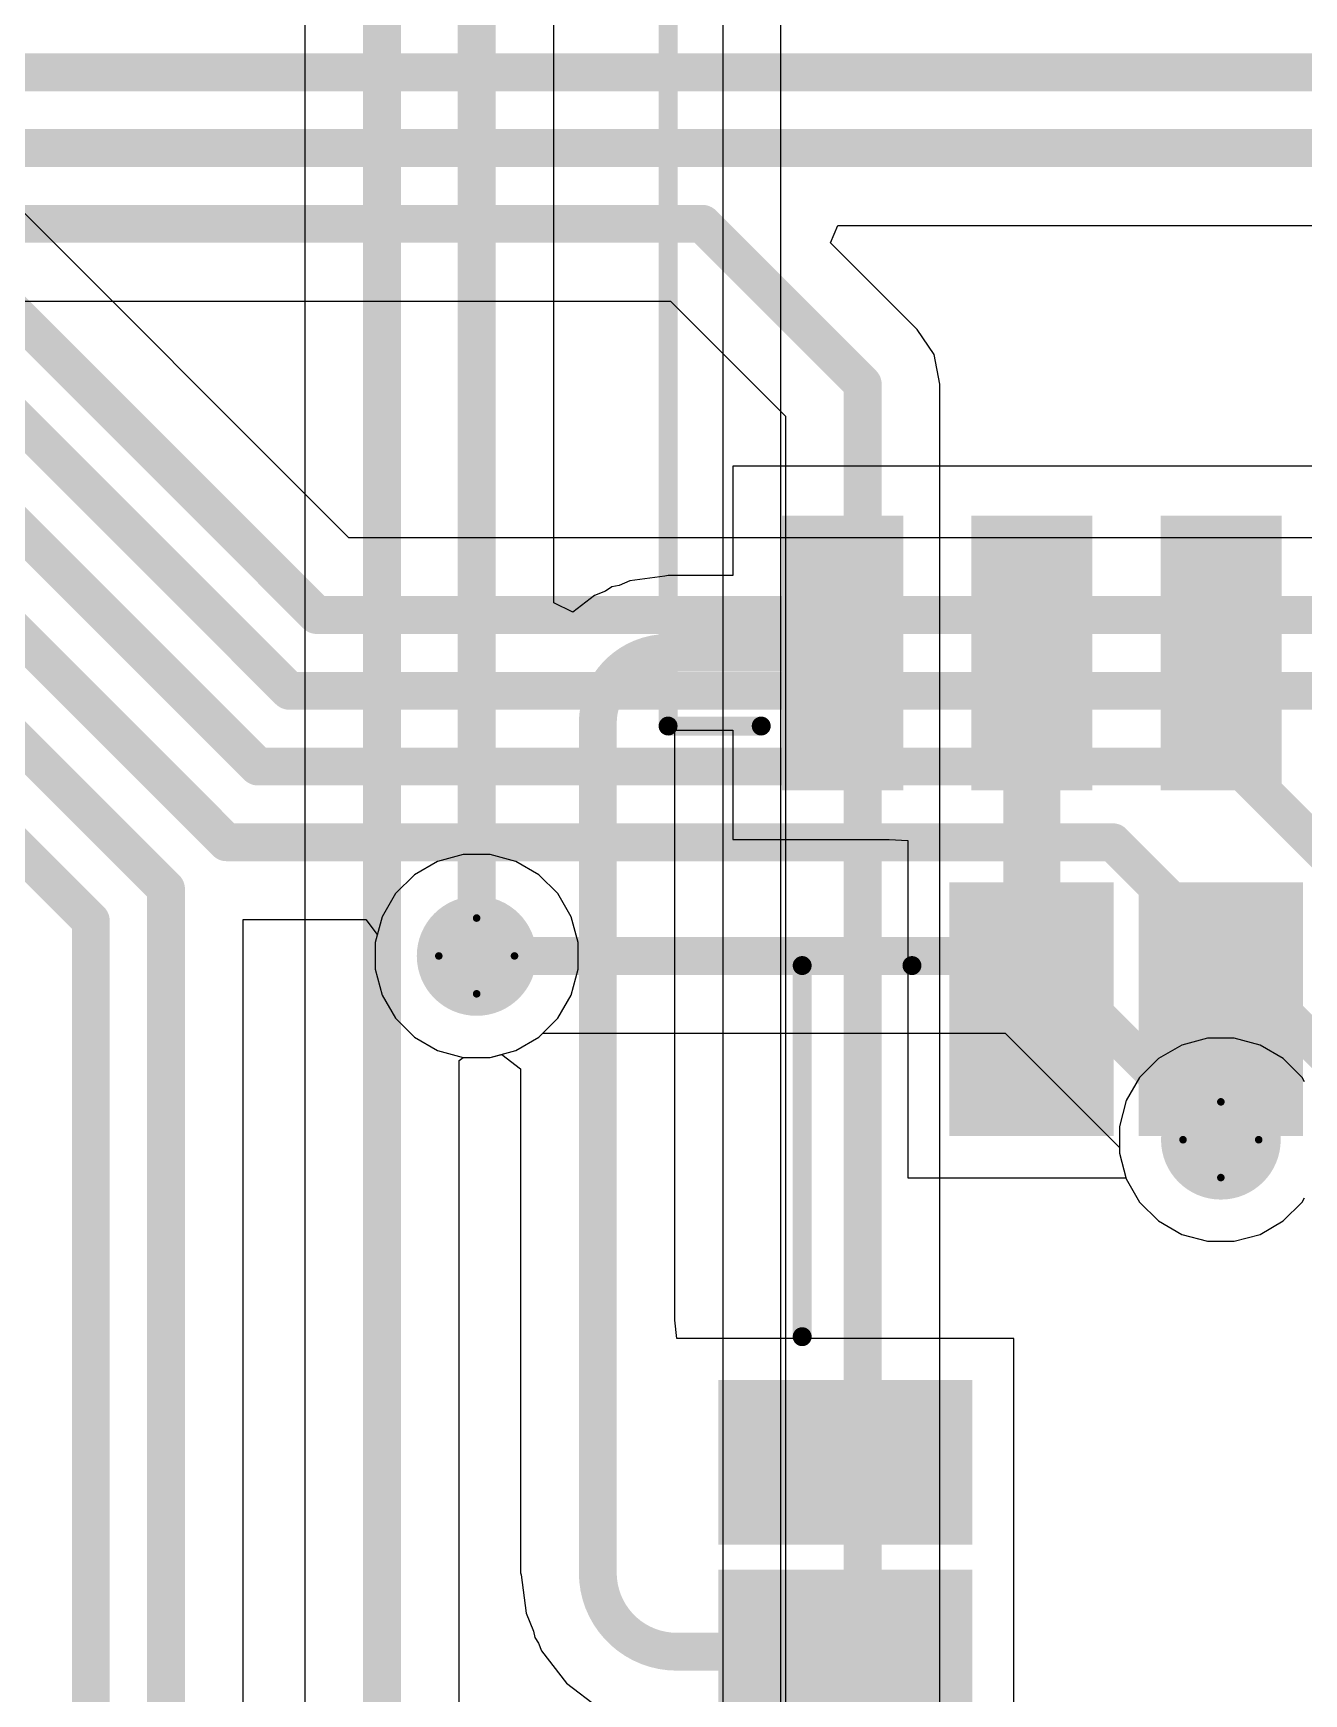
# Model space of a CAD drawing. Header units: inches. Extents: x -17.5 to 14.7, y -6.2 to 5.9.
# Drawn here: x 2.2808 to 2.6165, y 1.9802 to 2.4187 of the extents above; entities that cross this region are included whole.
import ezdxf

# ---------------------------------------------------------------- set-up
doc = ezdxf.new("R2010")
doc.units = ezdxf.units.IN
doc.header["$MEASUREMENT"] = 0
for name, color, linetype in [('Bottom Layer', 5, 'Continuous'), ('Bottom Solder', 6, 'Continuous'), ('Drill Drawing', 1, 'Continuous'), ('Ground Layer', 76, 'Continuous'), ('Power Layer', 16, 'Continuous'), ('Top Layer', 1, 'Continuous'), ('Top Overlay', 2, 'Continuous'), ('Top Paste', 8, 'Continuous'), ('Top Solder', 216, 'Continuous'), ('Via Holes', 16, 'Continuous')]:
    doc.layers.add(name, color=color, linetype=linetype)

# ---------------------------------------------------------------- blocks, each defined once
blk = doc.blocks.new('ESP32_WROOM_32UE_N16_63')
at = {"layer": 'Top Layer'}
for points in [[(-0.37402, -0.23268), (-0.31496, -0.23268), (-0.31496, -0.26811), (-0.37402, -0.26811)], [(-0.37402, -0.28268), (-0.31496, -0.28268), (-0.31496, -0.31811), (-0.37402, -0.31811)], [(-0.24252, -0.37913), (-0.24252, -0.32008), (-0.20709, -0.32008), (-0.20709, -0.37913)], [(-0.19252, -0.37913), (-0.19252, -0.32008), (-0.15709, -0.32008), (-0.15709, -0.37913)]]:
    blk.add_hatch(color=1, dxfattribs=at).paths.add_polyline_path(points)
at = {"layer": 'Top Paste'}
for points in [[(-0.37402, -0.23268), (-0.31496, -0.23268), (-0.31496, -0.26811), (-0.37402, -0.26811)], [(-0.37402, -0.28268), (-0.31496, -0.28268), (-0.31496, -0.31811), (-0.37402, -0.31811)], [(-0.24252, -0.37913), (-0.24252, -0.32008), (-0.20709, -0.32008), (-0.20709, -0.37913)], [(-0.19252, -0.37913), (-0.19252, -0.32008), (-0.15709, -0.32008), (-0.15709, -0.37913)]]:
    blk.add_hatch(color=8, dxfattribs=at).paths.add_polyline_path(points)
at = {"layer": 'Top Solder'}
for points in [[(-0.37802, -0.22868), (-0.31096, -0.22868), (-0.31096, -0.27211), (-0.37802, -0.27211)], [(-0.37802, -0.27868), (-0.31096, -0.27868), (-0.31096, -0.32211), (-0.37802, -0.32211)], [(-0.24652, -0.38313), (-0.24652, -0.31608), (-0.20309, -0.31608), (-0.20309, -0.38313)], [(-0.19652, -0.38313), (-0.19652, -0.31608), (-0.15309, -0.31608), (-0.15309, -0.38313)]]:
    blk.add_hatch(color=216, dxfattribs=at).paths.add_polyline_path(points)
at = {"layer": 'Top Overlay'}
for points in [[(-0.356, -0.361, 0.005, 0.005, 0), (-0.356, -0.332, 0.005, 0.005, 0)], [(-0.258, -0.361, 0.005, 0.005, 0), (-0.356, -0.361, 0.005, 0.005, 0)]]:
    blk.add_lwpolyline(points, format="xyseb", dxfattribs=at)
for points in [[(-0.35725, -0.332, 0.0025, 0.0025, 1), (-0.35475, -0.332, 0.0025, 0.0025, 1)], [(-0.35725, -0.361, 0.0025, 0.0025, 1), (-0.35475, -0.361, 0.0025, 0.0025, 1)], [(-0.35725, -0.361, 0.0025, 0.0025, 1), (-0.35475, -0.361, 0.0025, 0.0025, 1)], [(-0.25925, -0.361, 0.0025, 0.0025, 1), (-0.25675, -0.361, 0.0025, 0.0025, 1)]]:
    blk.add_lwpolyline(points, format="xyseb", close=True, dxfattribs=at)
blk = doc.blocks.new('XTSD01GLGEAG_76')
at = {"layer": 'Top Layer'}
for points in [[(-0.10747, 0.089), (-0.10747, 0.061), (-0.176, 0.061), (-0.176, 0.089)], [(0.176, 0.089), (0.176, 0.061), (0.10747, 0.061), (0.10747, 0.089)], [(-0.10747, 0.039), (-0.10747, 0.011), (-0.176, 0.011), (-0.176, 0.039)], [(0.176, 0.039), (0.176, 0.011), (0.10747, 0.011), (0.10747, 0.039)], [(-0.10747, -0.011), (-0.10747, -0.039), (-0.176, -0.039), (-0.176, -0.011)], [(0.176, -0.011), (0.176, -0.039), (0.10747, -0.039), (0.10747, -0.011)], [(-0.10747, -0.061), (-0.10747, -0.089), (-0.176, -0.089), (-0.176, -0.061)], [(0.176, -0.061), (0.176, -0.089), (0.10747, -0.089), (0.10747, -0.061)]]:
    blk.add_hatch(color=1, dxfattribs=at).paths.add_polyline_path(points)
at = {"layer": 'Top Overlay'}
blk.add_hatch(color=2, dxfattribs=at).paths.add_polyline_path([(-0.10442, 0.06103), (-0.08542, 0.06103), (-0.08542, 0.08903), (-0.10442, 0.08903)])
at = {"layer": 'Top Paste'}
for points in [[(-0.10747, 0.089), (-0.10747, 0.061), (-0.176, 0.061), (-0.176, 0.089)], [(0.176, 0.089), (0.176, 0.061), (0.10747, 0.061), (0.10747, 0.089)], [(-0.10747, 0.039), (-0.10747, 0.011), (-0.176, 0.011), (-0.176, 0.039)], [(0.176, 0.039), (0.176, 0.011), (0.10747, 0.011), (0.10747, 0.039)], [(-0.10747, -0.011), (-0.10747, -0.039), (-0.176, -0.039), (-0.176, -0.011)], [(0.176, -0.011), (0.176, -0.039), (0.10747, -0.039), (0.10747, -0.011)], [(-0.10747, -0.061), (-0.10747, -0.089), (-0.176, -0.089), (-0.176, -0.061)], [(0.176, -0.061), (0.176, -0.089), (0.10747, -0.089), (0.10747, -0.061)]]:
    blk.add_hatch(color=8, dxfattribs=at).paths.add_polyline_path(points)
at = {"layer": 'Top Solder'}
for points in [[(-0.10547, 0.091), (-0.10547, 0.059), (-0.178, 0.059), (-0.178, 0.091)], [(0.178, 0.091), (0.178, 0.059), (0.10547, 0.059), (0.10547, 0.091)], [(-0.10547, 0.041), (-0.10547, 0.009), (-0.178, 0.009), (-0.178, 0.041)], [(0.178, 0.041), (0.178, 0.009), (0.10547, 0.009), (0.10547, 0.041)], [(-0.10547, -0.009), (-0.10547, -0.041), (-0.178, -0.041), (-0.178, -0.009)], [(0.178, -0.009), (0.178, -0.041), (0.10547, -0.041), (0.10547, -0.009)], [(-0.10547, -0.059), (-0.10547, -0.091), (-0.178, -0.091), (-0.178, -0.059)], [(0.178, -0.059), (0.178, -0.091), (0.10547, -0.091), (0.10547, -0.059)]]:
    blk.add_hatch(color=216, dxfattribs=at).paths.add_polyline_path(points)
at = {"layer": 'Top Overlay'}
for points in [[(-0.15991, 0.0965, 0.005, 0.005, 0), (-0.15991, 0.12111, 0.005, 0.005, 0)], [(0.16105, 0.12111, 0.005, 0.005, 0), (-0.15991, 0.12111, 0.005, 0.005, 0)], [(0.16105, 0.0965, 0.005, 0.005, 0), (0.16105, 0.12111, 0.005, 0.005, 0)], [(-0.18673, 0.07, 0.005, 0.005, 0), (-0.18673, 0.08, 0.005, 0.005, 0)], [(-0.18173, 0.075, 0.005, 0.005, 0), (-0.18673, 0.08, 0.005, 0.005, 0)], [(-0.18673, 0.07, 0.005, 0.005, 0), (-0.18173, 0.075, 0.005, 0.005, 0)], [(-0.15991, -0.12111, 0.005, 0.005, 0), (-0.15991, -0.0965, 0.005, 0.005, 0)], [(0.16105, -0.12111, 0.005, 0.005, 0), (0.16105, -0.0965, 0.005, 0.005, 0)], [(0.16105, -0.12111, 0.005, 0.005, 0), (-0.15991, -0.12111, 0.005, 0.005, 0)]]:
    blk.add_lwpolyline(points, format="xyseb", dxfattribs=at)
for points in [[(-0.16116, 0.12111, 0.0025, 0.0025, 1), (-0.15866, 0.12111, 0.0025, 0.0025, 1)], [(-0.16116, 0.12111, 0.0025, 0.0025, 1), (-0.15866, 0.12111, 0.0025, 0.0025, 1)], [(0.1598, 0.12111, 0.0025, 0.0025, 1), (0.1623, 0.12111, 0.0025, 0.0025, 1)], [(0.1598, 0.12111, 0.0025, 0.0025, 1), (0.1623, 0.12111, 0.0025, 0.0025, 1)], [(-0.16116, 0.0965, 0.0025, 0.0025, 1), (-0.15866, 0.0965, 0.0025, 0.0025, 1)], [(0.1598, 0.0965, 0.0025, 0.0025, 1), (0.1623, 0.0965, 0.0025, 0.0025, 1)], [(-0.18798, 0.08, 0.0025, 0.0025, 1), (-0.18548, 0.08, 0.0025, 0.0025, 1)], [(-0.18798, 0.08, 0.0025, 0.0025, 1), (-0.18548, 0.08, 0.0025, 0.0025, 1)], [(-0.18298, 0.075, 0.0025, 0.0025, 1), (-0.18048, 0.075, 0.0025, 0.0025, 1)], [(-0.18298, 0.075, 0.0025, 0.0025, 1), (-0.18048, 0.075, 0.0025, 0.0025, 1)], [(-0.18798, 0.07, 0.0025, 0.0025, 1), (-0.18548, 0.07, 0.0025, 0.0025, 1)], [(-0.18798, 0.07, 0.0025, 0.0025, 1), (-0.18548, 0.07, 0.0025, 0.0025, 1)], [(-0.16116, -0.0965, 0.0025, 0.0025, 1), (-0.15866, -0.0965, 0.0025, 0.0025, 1)], [(0.1598, -0.0965, 0.0025, 0.0025, 1), (0.1623, -0.0965, 0.0025, 0.0025, 1)], [(-0.16116, -0.12111, 0.0025, 0.0025, 1), (-0.15866, -0.12111, 0.0025, 0.0025, 1)], [(-0.16116, -0.12111, 0.0025, 0.0025, 1), (-0.15866, -0.12111, 0.0025, 0.0025, 1)], [(0.1598, -0.12111, 0.0025, 0.0025, 1), (0.1623, -0.12111, 0.0025, 0.0025, 1)], [(0.1598, -0.12111, 0.0025, 0.0025, 1), (0.1623, -0.12111, 0.0025, 0.0025, 1)]]:
    blk.add_lwpolyline(points, format="xyseb", close=True, dxfattribs=at)

msp = doc.modelspace()

# ---------------------------------------------------------------- hatches: boundary and pattern name
at = {"layer": 'Bottom Layer'}
h = msp.add_hatch(color=5, dxfattribs=at)
edge = h.paths.add_edge_path()
edge.add_arc((2.398, 2.175), 0.01181, 0, 360)
h = msp.add_hatch(color=5, dxfattribs=at)
edge = h.paths.add_edge_path()
edge.add_arc((2.59461, 2.12647), 0.01181, 0, 360)
at = {"layer": 'Bottom Solder'}
h = msp.add_hatch(color=6, dxfattribs=at)
edge = h.paths.add_edge_path()
edge.add_arc((2.398, 2.175), 0.01581, 0, 360)
h = msp.add_hatch(color=6, dxfattribs=at)
edge = h.paths.add_edge_path()
edge.add_arc((2.59461, 2.12647), 0.01581, 0, 360)
at = {"layer": 'Ground Layer'}
h = msp.add_hatch(color=76, dxfattribs=at)
edge = h.paths.add_edge_path()
edge.add_arc((2.398, 2.175), 0.01181, 0, 360)
h = msp.add_hatch(color=76, dxfattribs=at)
edge = h.paths.add_edge_path()
edge.add_arc((2.59461, 2.12647), 0.01181, 0, 360)
at = {"layer": 'Power Layer'}
h = msp.add_hatch(color=16, dxfattribs=at)
edge = h.paths.add_edge_path()
edge.add_arc((2.398, 2.175), 0.01181, 0, 360)
h = msp.add_hatch(color=16, dxfattribs=at)
edge = h.paths.add_edge_path()
edge.add_arc((2.59461, 2.12647), 0.01181, 0, 360)
at = {"layer": 'Top Layer'}
h = msp.add_hatch(color=1, dxfattribs=at)
edge = h.paths.add_edge_path()
edge.add_arc((2.398, 2.175), 0.01181, 0, 360)
msp.add_hatch(color=1, dxfattribs=at).paths.add_polyline_path([(2.6064, 2.16095), (2.5828, 2.16095), (2.5828, 2.12647), (2.6064, 2.12647)])
h = msp.add_hatch(color=1, dxfattribs=at)
edge = h.paths.add_edge_path()
edge.add_arc((2.59461, 2.12647), 0.01181, 0, 360)
at = {"layer": 'Top Solder'}
h = msp.add_hatch(color=216, dxfattribs=at)
edge = h.paths.add_edge_path()
edge.add_arc((2.398, 2.175), 0.01581, 0, 360)
h = msp.add_hatch(color=216, dxfattribs=at)
edge = h.paths.add_edge_path()
edge.add_arc((2.59461, 2.12647), 0.01581, 0, 360)
at = {"layer": 'Via Holes'}
h = msp.add_hatch(color=7, dxfattribs=at)
edge = h.paths.add_edge_path()
edge.add_arc((2.398, 2.175), 0.00591, 0, 360)
h = msp.add_hatch(color=7, dxfattribs=at)
edge = h.paths.add_edge_path()
edge.add_arc((2.59461, 2.12647), 0.00591, 0, 360)

# ---------------------------------------------------------------- linework, layer by layer
at = {"layer": 'Bottom Layer'}
for p, q in [((2.36422, 2.28541), (2.26106, 2.38857)), ((2.64766, 2.28541), (2.36422, 2.28541)), ((2.33633, 1.59881), (2.33633, 2.18463)), ((2.33633, 2.18463), (2.36872, 2.18463)), ((2.36872, 2.18463), (2.37176, 2.18066)), ((2.37176, 2.18066), (2.37119, 2.17853)), ((2.37119, 2.17853), (2.37119, 2.17147)), ((2.37119, 2.17147), (2.37302, 2.16465)), ((2.37302, 2.16465), (2.37655, 2.15854)), ((2.37655, 2.15854), (2.38154, 2.15355)), ((2.38154, 2.15355), (2.38765, 2.15002)), ((2.40835, 2.15002), (2.41446, 2.15355)), ((2.41446, 2.15355), (2.41552, 2.15461)), ((2.41552, 2.15461), (2.53763, 2.15461)), ((2.53763, 2.15461), (2.56779, 2.12444)), ((2.38765, 2.15002), (2.39447, 2.14819)), ((2.40153, 2.14819), (2.40835, 2.15002)), ((2.39447, 2.14819), (2.40153, 2.14819)), ((2.56779, 2.12444), (2.56779, 2.12294)), ((2.56779, 2.12294), (2.56962, 2.11612)), ((2.56962, 2.11612), (2.57315, 2.11)), ((2.57315, 2.11), (2.57814, 2.10501)), ((2.61107, 2.10501), (2.61606, 2.11)), ((2.61606, 2.11), (2.61672, 2.11115)), ((2.57814, 2.10501), (2.58426, 2.10148)), ((2.60495, 2.10148), (2.61107, 2.10501)), ((2.58426, 2.10148), (2.59108, 2.09966)), ((2.59814, 2.09966), (2.60495, 2.10148)), ((2.59108, 2.09966), (2.59814, 2.09966))]:
    msp.add_line(p, q, dxfattribs=at)
for points in [[(2.24664, 2.37415, 0.01, 0.01, 0), (2.35577, 2.26502, 0.01, 0.01, 0)], [(2.23935, 2.35415, 0.01, 0.01, 0), (2.34848, 2.24502, 0.01, 0.01, 0)], [(2.23106, 2.33415, 0.01, 0.01, 0), (2.3402, 2.22502, 0.01, 0.01, 0)], [(2.22278, 2.31415, 0.01, 0.01, 0), (2.33191, 2.20502, 0.01, 0.01, 0)], [(2.21449, 2.29415, 0.01, 0.01, 0), (2.31593, 2.19271, 0.01, 0.01, 0)], [(2.20621, 2.27415, 0.01, 0.01, 0), (2.29607, 2.18429, 0.01, 0.01, 0)], [(2.35577, 2.26502, 0.01, 0.01, 0), (2.64766, 2.26502, 0.01, 0.01, 0)], [(2.34848, 2.24502, 0.01, 0.01, 0), (2.62606, 2.24502, 0.01, 0.01, 0)], [(2.3402, 2.22502, 0.01, 0.01, 0), (2.59909, 2.22502, 0.01, 0.01, 0)], [(2.59909, 2.22502, 0.01, 0.01, 0), (2.69461, 2.1295, 0.01, 0.01, 0)], [(2.33191, 2.20502, 0.01, 0.01, 0), (2.56606, 2.20502, 0.01, 0.01, 0)], [(2.56606, 2.20502, 0.01, 0.01, 0), (2.64461, 2.12647, 0.01, 0.01, 0)], [(2.31593, 1.59037, 0.01, 0.01, 0), (2.31593, 2.19271, 0.01, 0.01, 0)], [(2.29607, 1.32771, 0.01, 0.01, 0), (2.29607, 2.18429, 0.01, 0.01, 0)], [(2.398, 2.175, 0.01, 0.01, 0), (2.54607, 2.175, 0.01, 0.01, 0)], [(2.54607, 2.175, 0.01, 0.01, 0), (2.59461, 2.12647, 0.01, 0.01, 0)]]:
    msp.add_lwpolyline(points, format="xyseb", dxfattribs=at)
for points in [[(2.35327, 2.26502, 0.005, 0.005, 1), (2.35827, 2.26502, 0.005, 0.005, 1)], [(2.35327, 2.26502, 0.005, 0.005, 1), (2.35827, 2.26502, 0.005, 0.005, 1)], [(2.34598, 2.24502, 0.005, 0.005, 1), (2.35098, 2.24502, 0.005, 0.005, 1)], [(2.34598, 2.24502, 0.005, 0.005, 1), (2.35098, 2.24502, 0.005, 0.005, 1)], [(2.3377, 2.22502, 0.005, 0.005, 1), (2.3427, 2.22502, 0.005, 0.005, 1)], [(2.3377, 2.22502, 0.005, 0.005, 1), (2.3427, 2.22502, 0.005, 0.005, 1)], [(2.59659, 2.22502, 0.005, 0.005, 1), (2.60159, 2.22502, 0.005, 0.005, 1)], [(2.59659, 2.22502, 0.005, 0.005, 1), (2.60159, 2.22502, 0.005, 0.005, 1)], [(2.32941, 2.20502, 0.005, 0.005, 1), (2.33441, 2.20502, 0.005, 0.005, 1)], [(2.32941, 2.20502, 0.005, 0.005, 1), (2.33441, 2.20502, 0.005, 0.005, 1)], [(2.56356, 2.20502, 0.005, 0.005, 1), (2.56856, 2.20502, 0.005, 0.005, 1)], [(2.56356, 2.20502, 0.005, 0.005, 1), (2.56856, 2.20502, 0.005, 0.005, 1)], [(2.31343, 2.19271, 0.005, 0.005, 1), (2.31843, 2.19271, 0.005, 0.005, 1)], [(2.31343, 2.19271, 0.005, 0.005, 1), (2.31843, 2.19271, 0.005, 0.005, 1)], [(2.29357, 2.18429, 0.005, 0.005, 1), (2.29857, 2.18429, 0.005, 0.005, 1)], [(2.29357, 2.18429, 0.005, 0.005, 1), (2.29857, 2.18429, 0.005, 0.005, 1)], [(2.3955, 2.175, 0.005, 0.005, 1), (2.4005, 2.175, 0.005, 0.005, 1)], [(2.54357, 2.175, 0.005, 0.005, 1), (2.54857, 2.175, 0.005, 0.005, 1)], [(2.54357, 2.175, 0.005, 0.005, 1), (2.54857, 2.175, 0.005, 0.005, 1)], [(2.59211, 2.12647, 0.005, 0.005, 1), (2.59711, 2.12647, 0.005, 0.005, 1)]]:
    msp.add_lwpolyline(points, format="xyseb", close=True, dxfattribs=at)
at = {"layer": 'Drill Drawing'}
for points in [[(2.388, 2.175, 0.002, 0.002, 0), (2.398, 2.185, 0.002, 0.002, 0)], [(2.398, 2.185, 0.002, 0.002, 0), (2.408, 2.175, 0.002, 0.002, 0)], [(2.388, 2.175, 0.002, 0.002, 0), (2.398, 2.165, 0.002, 0.002, 0)], [(2.398, 2.165, 0.002, 0.002, 0), (2.408, 2.175, 0.002, 0.002, 0)], [(2.58461, 2.12647, 0.002, 0.002, 0), (2.59461, 2.13647, 0.002, 0.002, 0)], [(2.59461, 2.13647, 0.002, 0.002, 0), (2.60461, 2.12647, 0.002, 0.002, 0)], [(2.58461, 2.12647, 0.002, 0.002, 0), (2.59461, 2.11647, 0.002, 0.002, 0)], [(2.59461, 2.11647, 0.002, 0.002, 0), (2.60461, 2.12647, 0.002, 0.002, 0)]]:
    msp.add_lwpolyline(points, format="xyseb", dxfattribs=at)
for points in [[(2.3975, 2.185, 0.001, 0.001, 1), (2.3985, 2.185, 0.001, 0.001, 1)], [(2.3975, 2.185, 0.001, 0.001, 1), (2.3985, 2.185, 0.001, 0.001, 1)], [(2.3875, 2.175, 0.001, 0.001, 1), (2.3885, 2.175, 0.001, 0.001, 1)], [(2.3875, 2.175, 0.001, 0.001, 1), (2.3885, 2.175, 0.001, 0.001, 1)], [(2.4075, 2.175, 0.001, 0.001, 1), (2.4085, 2.175, 0.001, 0.001, 1)], [(2.4075, 2.175, 0.001, 0.001, 1), (2.4085, 2.175, 0.001, 0.001, 1)], [(2.3975, 2.165, 0.001, 0.001, 1), (2.3985, 2.165, 0.001, 0.001, 1)], [(2.3975, 2.165, 0.001, 0.001, 1), (2.3985, 2.165, 0.001, 0.001, 1)], [(2.59411, 2.13647, 0.001, 0.001, 1), (2.59511, 2.13647, 0.001, 0.001, 1)], [(2.59411, 2.13647, 0.001, 0.001, 1), (2.59511, 2.13647, 0.001, 0.001, 1)], [(2.58411, 2.12647, 0.001, 0.001, 1), (2.58511, 2.12647, 0.001, 0.001, 1)], [(2.58411, 2.12647, 0.001, 0.001, 1), (2.58511, 2.12647, 0.001, 0.001, 1)], [(2.60411, 2.12647, 0.001, 0.001, 1), (2.60511, 2.12647, 0.001, 0.001, 1)], [(2.60411, 2.12647, 0.001, 0.001, 1), (2.60511, 2.12647, 0.001, 0.001, 1)], [(2.59411, 2.11647, 0.001, 0.001, 1), (2.59511, 2.11647, 0.001, 0.001, 1)], [(2.59411, 2.11647, 0.001, 0.001, 1), (2.59511, 2.11647, 0.001, 0.001, 1)]]:
    msp.add_lwpolyline(points, format="xyseb", close=True, dxfattribs=at)
at = {"layer": 'Ground Layer'}
for p, q in [((2.49152, 2.36332), (2.49344, 2.36793)), ((2.49344, 2.36793), (3.29323, 2.36793)), ((2.51442, 2.34042), (2.49152, 2.36332)), ((0.77967, 2.34793), (2.44923, 2.34793)), ((2.44923, 2.34793), (2.47961, 2.31755)), ((2.51884, 2.3338), (2.51442, 2.34042)), ((2.52039, 2.326), (2.51884, 2.3338)), ((2.52039, 1.55951), (2.52039, 2.326)), ((2.47961, 2.31755), (2.47961, 1.55107)), ((2.39447, 2.20181), (2.38765, 2.19998)), ((2.40153, 2.20181), (2.39447, 2.20181)), ((2.40835, 2.19998), (2.40153, 2.20181)), ((2.38765, 2.19998), (2.38154, 2.19645)), ((2.41446, 2.19645), (2.40835, 2.19998)), ((2.38154, 2.19645), (2.37655, 2.19146)), ((2.41945, 2.19146), (2.41446, 2.19645)), ((2.37655, 2.19146), (2.37302, 2.18535)), ((2.42298, 2.18535), (2.41945, 2.19146)), ((2.37302, 2.18535), (2.37119, 2.17853)), ((2.42481, 2.17853), (2.42298, 2.18535)), ((2.37119, 2.17853), (2.37119, 2.17147)), ((2.42481, 2.17147), (2.42481, 2.17853)), ((2.37119, 2.17147), (2.37302, 2.16465)), ((2.42298, 2.16465), (2.42481, 2.17147)), ((2.37302, 2.16465), (2.37655, 2.15854)), ((2.41945, 2.15854), (2.42298, 2.16465)), ((2.37655, 2.15854), (2.38154, 2.15355)), ((2.41446, 2.15355), (2.41945, 2.15854)), ((2.38154, 2.15355), (2.38765, 2.15002)), ((2.40835, 2.15002), (2.41446, 2.15355)), ((2.59108, 2.15328), (2.58426, 2.15145)), ((2.59814, 2.15328), (2.59108, 2.15328)), ((2.60495, 2.15145), (2.59814, 2.15328)), ((2.38765, 2.15002), (2.39447, 2.14819)), ((2.40153, 2.14819), (2.40835, 2.15002)), ((2.58426, 2.15145), (2.57814, 2.14792)), ((2.61107, 2.14792), (2.60495, 2.15145)), ((2.39447, 2.14819), (2.40153, 2.14819)), ((2.57814, 2.14792), (2.57315, 2.14293)), ((2.61606, 2.14293), (2.61107, 2.14792)), ((2.57315, 2.14293), (2.56962, 2.13682)), ((2.61672, 2.14179), (2.61606, 2.14293)), ((2.56962, 2.13682), (2.56779, 2.13)), ((2.56779, 2.13), (2.56779, 2.12294)), ((2.56779, 2.12294), (2.56962, 2.11612)), ((2.56962, 2.11612), (2.57315, 2.11)), ((2.57315, 2.11), (2.57814, 2.10501)), ((2.61107, 2.10501), (2.61606, 2.11)), ((2.61606, 2.11), (2.61672, 2.11115)), ((2.57814, 2.10501), (2.58426, 2.10148)), ((2.60495, 2.10148), (2.61107, 2.10501)), ((2.58426, 2.10148), (2.59108, 2.09966)), ((2.59814, 2.09966), (2.60495, 2.10148)), ((2.59108, 2.09966), (2.59814, 2.09966))]:
    msp.add_line(p, q, dxfattribs=at)
for points in [[(0.75465, 2.40833, 0.01, 0.01, 0), (3.31167, 2.40833, 0.01, 0.01, 0)], [(0.76294, 2.38833, 0.01, 0.01, 0), (3.30167, 2.38833, 0.01, 0.01, 0)], [(0.77122, 2.36833, 0.01, 0.01, 0), (2.45767, 2.36833, 0.01, 0.01, 0)], [(2.45767, 2.36833, 0.01, 0.01, 0), (2.5, 2.326, 0.01, 0.01, 0)], [(2.5, 1.55107, 0.01, 0.01, 0), (2.5, 2.326, 0.01, 0.01, 0)]]:
    msp.add_lwpolyline(points, format="xyseb", dxfattribs=at)
for points in [[(2.45517, 2.36833, 0.005, 0.005, 1), (2.46017, 2.36833, 0.005, 0.005, 1)], [(2.45517, 2.36833, 0.005, 0.005, 1), (2.46017, 2.36833, 0.005, 0.005, 1)], [(2.4975, 2.326, 0.005, 0.005, 1), (2.5025, 2.326, 0.005, 0.005, 1)], [(2.4975, 2.326, 0.005, 0.005, 1), (2.5025, 2.326, 0.005, 0.005, 1)]]:
    msp.add_lwpolyline(points, format="xyseb", close=True, dxfattribs=at)
at = {"layer": 'Power Layer'}
for p, q in [((2.46306, 2.65806), (2.46306, 2.35915)), ((2.47835, 2.35915), (2.47835, 2.46295)), ((2.46306, 2.35915), (2.46306, 0.80436)), ((2.47835, 0.80506), (2.47835, 2.35915)), ((2.39447, 2.20181), (2.38765, 2.19998)), ((2.40153, 2.20181), (2.39447, 2.20181)), ((2.40835, 2.19998), (2.40153, 2.20181)), ((2.38765, 2.19998), (2.38154, 2.19645)), ((2.41446, 2.19645), (2.40835, 2.19998)), ((2.38154, 2.19645), (2.37655, 2.19146)), ((2.41945, 2.19146), (2.41446, 2.19645)), ((2.37655, 2.19146), (2.37302, 2.18535)), ((2.42298, 2.18535), (2.41945, 2.19146)), ((2.37302, 2.18535), (2.37119, 2.17853)), ((2.42481, 2.17853), (2.42298, 2.18535)), ((2.37119, 2.17853), (2.37119, 2.17147)), ((2.42481, 2.17147), (2.42481, 2.17853)), ((2.37119, 2.17147), (2.37302, 2.16465)), ((2.42298, 2.16465), (2.42481, 2.17147)), ((2.37302, 2.16465), (2.37655, 2.15854)), ((2.41945, 2.15854), (2.42298, 2.16465)), ((2.37655, 2.15854), (2.38154, 2.15355)), ((2.41446, 2.15355), (2.41945, 2.15854)), ((2.38154, 2.15355), (2.38765, 2.15002)), ((2.40835, 2.15002), (2.41446, 2.15355)), ((2.59108, 2.15328), (2.58426, 2.15145)), ((2.59814, 2.15328), (2.59108, 2.15328)), ((2.60495, 2.15145), (2.59814, 2.15328)), ((2.38765, 2.15002), (2.39447, 2.14819)), ((2.40153, 2.14819), (2.40835, 2.15002)), ((2.58426, 2.15145), (2.57814, 2.14792)), ((2.61107, 2.14792), (2.60495, 2.15145)), ((2.39447, 2.14819), (2.40153, 2.14819)), ((2.57814, 2.14792), (2.57315, 2.14293)), ((2.61606, 2.14293), (2.61107, 2.14792)), ((2.57315, 2.14293), (2.56962, 2.13682)), ((2.61672, 2.14179), (2.61606, 2.14293)), ((2.56962, 2.13682), (2.56779, 2.13)), ((2.56779, 2.13), (2.56779, 2.12294)), ((2.56779, 2.12294), (2.56962, 2.11612)), ((2.56962, 2.11612), (2.57315, 2.11)), ((2.57315, 2.11), (2.57814, 2.10501)), ((2.61107, 2.10501), (2.61606, 2.11)), ((2.61606, 2.11), (2.61672, 2.11115)), ((2.57814, 2.10501), (2.58426, 2.10148)), ((2.60495, 2.10148), (2.61107, 2.10501)), ((2.58426, 2.10148), (2.59108, 2.09966)), ((2.59814, 2.09966), (2.60495, 2.10148)), ((2.59108, 2.09966), (2.59814, 2.09966))]:
    msp.add_line(p, q, dxfattribs=at)
at = {"layer": 'Top Layer'}
for p, q in [((2.35261, 2.59902), (2.35261, 1.66906)), ((2.41839, 2.26823), (2.41839, 2.58005)), ((2.67368, 2.3043), (2.46568, 2.3043)), ((2.46568, 2.3043), (2.46568, 2.27542)), ((2.4337, 2.27247), (2.43203, 2.27136)), ((2.43567, 2.27286), (2.4337, 2.27247)), ((2.4385, 2.27404), (2.43567, 2.27286)), ((2.44769, 2.27525), (2.4385, 2.27404)), ((2.44857, 2.27542), (2.44769, 2.27525)), ((2.46568, 2.27542), (2.44857, 2.27542)), ((2.42339, 2.26576), (2.41839, 2.26823)), ((2.42912, 2.27015), (2.42339, 2.26576)), ((2.43203, 2.27136), (2.42912, 2.27015)), ((2.45039, 2.07879), (2.45039, 2.23464)), ((2.45039, 2.23464), (2.46568, 2.23464)), ((2.46568, 2.23464), (2.46568, 2.20577)), ((2.46568, 2.20577), (2.50701, 2.20577)), ((2.50701, 2.20577), (2.51189, 2.20548)), ((2.51189, 2.20548), (2.51189, 2.11642)), ((2.40153, 2.14819), (2.40461, 2.14901)), ((2.40461, 2.14901), (2.40961, 2.14518)), ((2.39339, 2.14736), (2.39447, 2.14819)), ((2.39339, 1.66906), (2.39339, 2.14736)), ((2.39447, 2.14819), (2.40153, 2.14819)), ((2.40961, 2.14518), (2.40961, 2.01213)), ((2.51189, 2.11642), (2.56954, 2.11642)), ((2.56954, 2.11642), (2.56962, 2.11612)), ((2.56962, 2.11612), (2.57315, 2.11)), ((2.57315, 2.11), (2.57814, 2.10501)), ((2.61107, 2.10501), (2.61606, 2.11)), ((2.61606, 2.11), (2.61672, 2.11115)), ((2.57814, 2.10501), (2.58426, 2.10148)), ((2.60495, 2.10148), (2.61107, 2.10501)), ((2.58426, 2.10148), (2.59108, 2.09966)), ((2.59814, 2.09966), (2.60495, 2.10148)), ((2.59108, 2.09966), (2.59814, 2.09966)), ((2.45087, 2.07398), (2.45039, 2.07879)), ((2.53992, 2.07398), (2.45087, 2.07398)), ((2.53992, 2.00855), (2.53992, 2.07398)), ((2.40961, 2.01213), (2.40972, 2.01155)), ((2.40972, 2.01155), (2.41105, 2.00146)), ((2.53992, 1.95855), (2.53992, 2.00855)), ((2.41105, 2.00146), (2.41303, 1.99669)), ((2.41303, 1.99669), (2.41337, 1.99499)), ((2.41337, 1.99499), (2.41433, 1.99355)), ((2.41433, 1.99355), (2.41517, 1.99152)), ((2.41517, 1.99152), (2.42172, 1.98299)), ((2.42172, 1.98299), (2.43026, 1.97644))]:
    msp.add_line(p, q, dxfattribs=at)
for points in [[(2.373, 1.66906, 0.01, 0.01, 0), (2.373, 2.59902, 0.01, 0.01, 0)], [(2.398, 2.175, 0.01, 0.01, 0), (2.398, 2.59063, 0.01, 0.01, 0)], [(2.4314, 2.24353, 0.01, 0.01, -0.200068), (2.4415, 2.25363, 0.01, 0.01, 0)], [(2.4415, 2.25363, 0.01, 0.01, -0.09793), (2.44857, 2.25503, 0.01, 0.01, 0)], [(2.44857, 2.25503, 0.01, 0.01, 0), (2.49468, 2.25503, 0.01, 0.01, 0)], [(2.54468, 2.16102, 0.015, 0.015, 0), (2.54468, 2.25503, 0.015, 0.015, 0)], [(2.43, 2.23646, 0.01, 0.01, -0.09793), (2.4314, 2.24353, 0.01, 0.01, 0)], [(2.43, 2.01213, 0.01, 0.01, 0), (2.43, 2.23646, 0.01, 0.01, 0)], [(2.54461, 2.16095, 0.01, 0.01, 0), (2.54468, 2.16102, 0.01, 0.01, 0)], [(2.43221, 2.00279, 0.01, 0.01, -0.116532), (2.43, 2.01213, 0.01, 0.01, 0)], [(2.44153, 1.99347, 0.01, 0.01, -0.162078), (2.43221, 2.00279, 0.01, 0.01, 0)], [(2.45087, 1.99127, 0.01, 0.01, -0.116532), (2.44153, 1.99347, 0.01, 0.01, 0)], [(2.45087, 1.99127, 0.01, 0.01, 0), (2.49539, 1.99127, 0.01, 0.01, 0)]]:
    msp.add_lwpolyline(points, format="xyseb", dxfattribs=at)
for points in [[(2.439, 2.25363, 0.005, 0.005, 1), (2.444, 2.25363, 0.005, 0.005, 1)], [(2.439, 2.25363, 0.005, 0.005, 1), (2.444, 2.25363, 0.005, 0.005, 1)], [(2.44607, 2.25503, 0.005, 0.005, 1), (2.45107, 2.25503, 0.005, 0.005, 1)], [(2.44607, 2.25503, 0.005, 0.005, 1), (2.45107, 2.25503, 0.005, 0.005, 1)], [(2.49218, 2.25503, 0.005, 0.005, 1), (2.49718, 2.25503, 0.005, 0.005, 1)], [(2.54093, 2.25503, 0.0075, 0.0075, 1), (2.54843, 2.25503, 0.0075, 0.0075, 1)], [(2.4289, 2.24353, 0.005, 0.005, 1), (2.4339, 2.24353, 0.005, 0.005, 1)], [(2.4289, 2.24353, 0.005, 0.005, 1), (2.4339, 2.24353, 0.005, 0.005, 1)], [(2.4275, 2.23646, 0.005, 0.005, 1), (2.4325, 2.23646, 0.005, 0.005, 1)], [(2.4275, 2.23646, 0.005, 0.005, 1), (2.4325, 2.23646, 0.005, 0.005, 1)], [(2.3955, 2.175, 0.005, 0.005, 1), (2.4005, 2.175, 0.005, 0.005, 1)], [(2.54093, 2.16102, 0.0075, 0.0075, 1), (2.54843, 2.16102, 0.0075, 0.0075, 1)], [(2.54211, 2.16095, 0.005, 0.005, 1), (2.54711, 2.16095, 0.005, 0.005, 1)], [(2.54218, 2.16102, 0.005, 0.005, 1), (2.54718, 2.16102, 0.005, 0.005, 1)], [(2.4275, 2.01213, 0.005, 0.005, 1), (2.4325, 2.01213, 0.005, 0.005, 1)], [(2.4275, 2.01213, 0.005, 0.005, 1), (2.4325, 2.01213, 0.005, 0.005, 1)], [(2.42971, 2.00279, 0.005, 0.005, 1), (2.43471, 2.00279, 0.005, 0.005, 1)], [(2.42971, 2.00279, 0.005, 0.005, 1), (2.43471, 2.00279, 0.005, 0.005, 1)], [(2.43903, 1.99347, 0.005, 0.005, 1), (2.44403, 1.99347, 0.005, 0.005, 1)], [(2.43903, 1.99347, 0.005, 0.005, 1), (2.44403, 1.99347, 0.005, 0.005, 1)], [(2.44837, 1.99127, 0.005, 0.005, 1), (2.45337, 1.99127, 0.005, 0.005, 1)], [(2.44837, 1.99127, 0.005, 0.005, 1), (2.45337, 1.99127, 0.005, 0.005, 1)], [(2.49289, 1.99127, 0.005, 0.005, 1), (2.49789, 1.99127, 0.005, 0.005, 1)]]:
    msp.add_lwpolyline(points, format="xyseb", close=True, dxfattribs=at)

# ---------------------------------------------------------------- block references
at = {"rotation": 270}
for name, p in [('XTSD01GLGEAG_76', (2.56968, 2.39676)), ('ESP32_WROOM_32UE_N16_63', (2.845, 1.81646))]:
    msp.add_blockref(name, p, dxfattribs=at)

doc.saveas('drawing.dxf')
